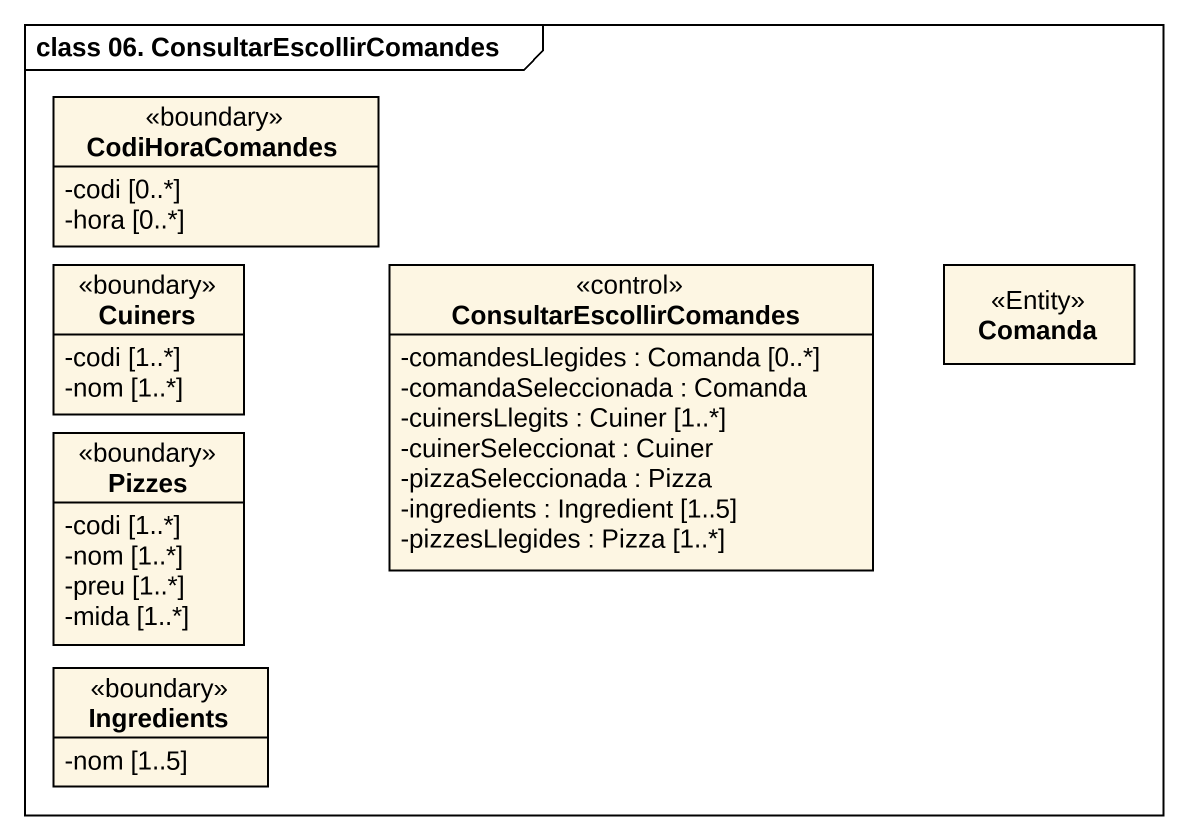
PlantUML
@startuml
mainframe class 06. ConsultarEscollirComandes
hide circle
hide empty members
skinparam classAttributeIconSize 0
class CodiHoraComandes <<boundary>> {
  -codi [0..*]
  -hora [0..*]
}
class Cuiners <<boundary>> {
  -codi [1..*]
  -nom [1..*]
}
class ConsultarEscollirComandes <<control>> {
  -comandesLlegides : Comanda [0..*]
  -comandaSeleccionada : Comanda
  -cuinersLlegits : Cuiner [1..*]
  -cuinerSeleccionat : Cuiner
  -pizzaSeleccionada : Pizza
  -ingredients : Ingredient [1..5]
  -pizzesLlegides : Pizza [1..*]
}
class Comanda <<Entity>>
class Pizzes <<boundary>> {
  -codi [1..*]
  -nom [1..*]
  -preu [1..*]
  -mida [1..*]
}
class Ingredients <<boundary>> {
  -nom [1..5]
}
@enduml
